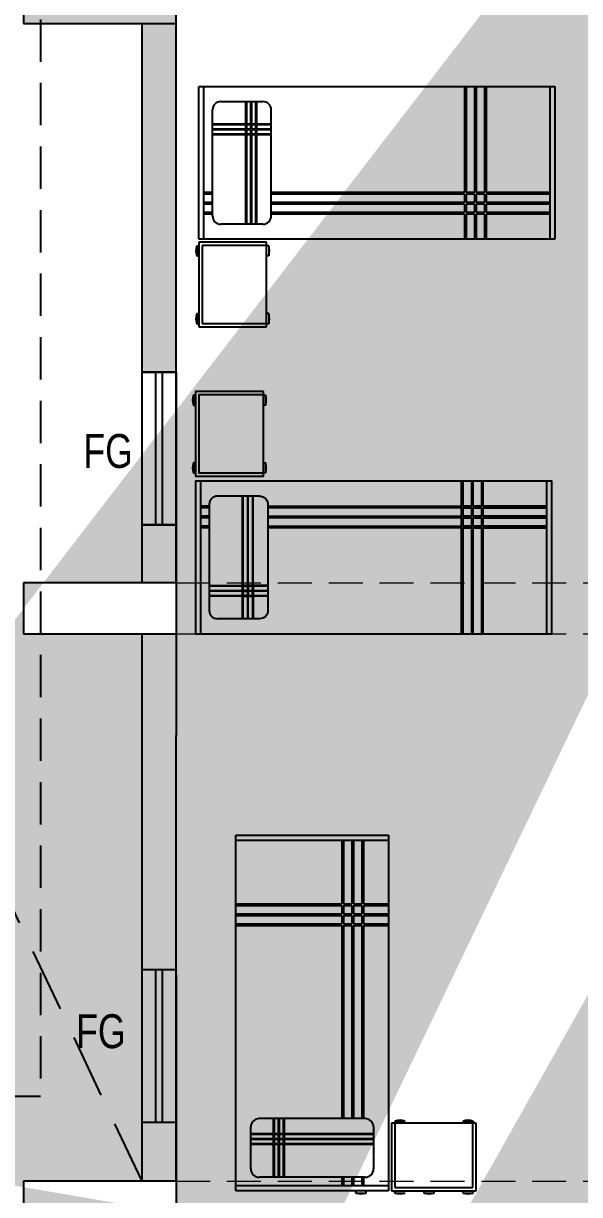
# Model space of a CAD drawing. Extents: x 11034434 to 11724204, y -4674497 to -3911811.
# Drawn here: x 11639494 to 11642773, y -4561742 to -4554832 of the extents above; entities that cross this region are included whole.
import ezdxf

# ---------------------------------------------------------------- set-up
doc = ezdxf.new("R2010")
doc.units = 0
doc.header["$MEASUREMENT"] = 0
for name, pattern in [('DASHED', [0.75, 0.5, -0.25]), ('DASHED2', [0.375, 0.25, -0.125]), ('HIDDEN', [0.375, 0.25, -0.125])]:
    doc.linetypes.add(name, pattern=pattern)
doc.layers.get('0').update_dxf_attribs({"color": 251, "linetype": 'CONTINUOUS'})
for name, color, linetype in [('BEAM', 251, 'CONTINUOUS'), ('HATCH', 251, 'CONTINUOUS'), ('HS', 251, 'CONTINUOUS')]:
    doc.layers.add(name, color=color, linetype=linetype)
doc.styles.add('ARIAL', font='arial.ttf', dxfattribs={"width": 0.75})

msp = doc.modelspace()

# ---------------------------------------------------------------- hatches: boundary and pattern name
at = {"layer": 'HATCH', "ltscale": 500}
h = msp.add_hatch(color=251, dxfattribs=at)
h.dxf.hatch_style = 1
h.paths.add_polyline_path([(11633364, -4566323), (11633664, -4566323), (11633664, -4567223), (11633364, -4567223)])
h.paths.add_polyline_path([(11676774, -4570188), (11677674, -4570188), (11677674, -4570488), (11676774, -4570488)])
h.paths.add_polyline_path([(11651189, -4576253), (11651489, -4576253), (11651489, -4577153), (11651189, -4577153)])
h.paths.add_polyline_path([(11673574, -4576253), (11674174, -4576253), (11674174, -4576553), (11673574, -4576553)])
h.paths.add_polyline_path([(11629934, -4558133), (11630684, -4558133), (11630684, -4558433), (11629934, -4558433)])
h.paths.add_polyline_path([(11629934, -4561663), (11630834, -4561663), (11630834, -4561963), (11629934, -4561963)])
h.paths.add_polyline_path([(11666915.7, -4576153), (11667744, -4576153), (11667744, -4576453), (11666915.7, -4576453)])
h.paths.add_polyline_path([(11643159, -4575553), (11643459, -4575553), (11643459, -4576453), (11643159, -4576453)])
h.paths.add_polyline_path([(11636989, -4575703), (11637289, -4575703), (11637289, -4576453), (11636989, -4576453)])
h.paths.add_polyline_path([(11636664, -4576478), (11636964, -4576478), (11636964, -4577228), (11636664, -4577228)])
h.paths.add_polyline_path([(11629934, -4547263), (11630684, -4547263), (11630684, -4547563), (11629934, -4547563)])
h.paths.add_polyline_path([(11676774, -4547263), (11677674, -4547263), (11677674, -4547563), (11676774, -4547563)])
h.paths.add_polyline_path([(11629834, -4566323), (11630134, -4566323), (11630134, -4567223), (11629834, -4567223)])
h.paths.add_polyline_path([(11636664, -4575703), (11636964, -4575703), (11636964, -4576453), (11636664, -4576453)])
h.paths.add_polyline_path([(11676674, -4533533), (11676974, -4533533), (11676974, -4532554.7), (11676674, -4532554.7)])
h.paths.add_polyline_path([(11629934, -4554533), (11630684, -4554533), (11630684, -4554833), (11629934, -4554833)])
h.paths.add_polyline_path([(11658389, -4576253), (11658689, -4576253), (11658689, -4577153), (11658389, -4577153)])
h.paths.add_polyline_path([(11676774, -4527303), (11677674, -4527303), (11677674, -4527603), (11676774, -4527603)])
h.paths.add_polyline_path([(11676774, -4543663), (11677674, -4543663), (11677674, -4543963), (11676774, -4543963)])
h.paths.add_polyline_path([(11629934, -4550933), (11630684, -4550933), (11630684, -4551233), (11629934, -4551233)])
h.paths.add_polyline_path([(11661989, -4570223), (11662289, -4570223), (11662289, -4571123), (11661989, -4571123)])
h.paths.add_polyline_path([(11676774, -4550933), (11677674, -4550933), (11677674, -4551233), (11676774, -4551233)])
h.paths.add_polyline_path([(11634979, -4536533), (11635279, -4536533), (11635279, -4537133), (11634979, -4537133)])
h.paths.add_polyline_path([(11629934, -4536533), (11630834, -4536533), (11630834, -4536833), (11629934, -4536833)])
h.paths.add_polyline_path([(11676774, -4536533), (11677574, -4536533), (11677574, -4536833), (11676774, -4536833)])
h.paths.add_polyline_path([(11673574, -4565263), (11674272.9, -4565263), (11674272.9, -4565563), (11673574, -4565563)])
h.paths.add_polyline_path([(11670744, -4576153), (11671572.3, -4576153), (11671572.3, -4576453), (11670744, -4576453)])
h.paths.add_polyline_path([(11676774, -4558133), (11677674, -4558133), (11677674, -4558433), (11676774, -4558433)])
h.paths.add_polyline_path([(11634979, -4532933), (11635279, -4532933), (11635279, -4533533), (11634979, -4533533)])
h.paths.add_polyline_path([(11635304, -4532933), (11635604, -4532933), (11635604, -4533533), (11635304, -4533533)])
h.paths.add_polyline_path([(11631314, -4532633), (11631614, -4532633), (11631614, -4533533), (11631314, -4533533)])
h.paths.add_polyline_path([(11676774, -4576153), (11677674, -4576153), (11677674, -4576453), (11676774, -4576453)])
h.paths.add_polyline_path([(11649424, -4525003), (11649724, -4525003), (11649724, -4525903), (11649424, -4525903)])
h.paths.add_polyline_path([(11655454, -4525003), (11655754, -4525003), (11655754, -4525903), (11655454, -4525903)])
h.paths.add_polyline_path([(11633364, -4575703), (11633664, -4575703), (11633664, -4576453), (11633364, -4576453)])
h.paths.add_polyline_path([(11635304, -4536533), (11635604, -4536533), (11635604, -4537133), (11635304, -4537133)])
h.paths.add_polyline_path([(11646124, -4525003), (11646424, -4525003), (11646424, -4525903), (11646124, -4525903)])
h.paths.add_polyline_path([(11631314, -4526753), (11631614, -4526753), (11631614, -4527503), (11631314, -4527503)])
h.paths.add_polyline_path([(11634979, -4540133), (11635279, -4540133), (11635279, -4540733), (11634979, -4540733)])
h.paths.add_polyline_path([(11635304, -4540733), (11635604, -4540733), (11635604, -4540133), (11635304, -4540133)])
h.paths.add_polyline_path([(11633364, -4561213), (11633664, -4561213), (11633664, -4561963), (11633364, -4561963)])
h.paths.add_polyline_path([(11634979, -4526753), (11635279, -4526753), (11635279, -4527503), (11634979, -4527503)])
h.paths.add_polyline_path([(11632914, -4576478), (11633664, -4576478), (11633664, -4576778), (11632914, -4576778)])
h.paths.add_polyline_path([(11661989, -4576253), (11662289, -4576253), (11662289, -4577153), (11661989, -4577153)])
h.paths.add_polyline_path([(11633364, -4570223), (11633664, -4570223), (11633664, -4570973), (11633364, -4570973)])
h.paths.add_polyline_path([(11654789, -4576253), (11655089, -4576253), (11655089, -4577153), (11654789, -4577153)])
h.paths.add_polyline_path([(11676774, -4540133), (11677674, -4540133), (11677674, -4540433), (11676774, -4540433)])
h.paths.add_polyline_path([(11629934, -4543663), (11630684, -4543663), (11630684, -4543963), (11629934, -4543963)])
h.paths.add_polyline_path([(11670744, -4576478), (11671344, -4576478), (11671344, -4576778), (11670744, -4576778)])
h.paths.add_polyline_path([(11629659, -4576478), (11630409, -4576478), (11630409, -4576778), (11629659, -4576778)])
h.paths.add_polyline_path([(11667144, -4576478), (11667744, -4576478), (11667744, -4576778), (11667144, -4576778)])
h.paths.add_polyline_path([(11630834, -4540133), (11629934, -4540133), (11629934, -4540433), (11630834, -4540433)])
h.paths.add_polyline_path([(11643159, -4570223), (11643459, -4570223), (11643459, -4571123), (11643159, -4571123)])
h.paths.add_polyline_path([(11647589, -4576253), (11647889, -4576253), (11647889, -4577153), (11647589, -4577153)])
h.paths.add_polyline_path([(11667444, -4570223), (11667744, -4570223), (11667744, -4571123), (11667444, -4571123)])
h.paths.add_polyline_path([(11676774, -4561663), (11677674, -4561663), (11677674, -4561963), (11676774, -4561963)])
h.paths.add_polyline_path([(11676774, -4566923), (11677752.3, -4566923), (11677752.3, -4567223), (11676774, -4567223)])
h.paths.add_polyline_path([(11637734, -4526603), (11638034, -4526603), (11638034, -4527503), (11637734, -4527503)])
edge = h.paths.add_edge_path()
edge.add_line((11658239, -4526603), (11658239, -4527503))
edge.add_line((11670744, -4567223), (11671722.3, -4567223))
edge.add_line((11636664, -4561213), (11636664, -4561963))
edge.add_line((11658539, -4533533), (11658539, -4532633))
edge.add_line((11636964, -4570973), (11636964, -4570223))
edge.add_line((11636989, -4570223), (11636989, -4570973))
h.paths.add_polyline_path([(11655454, -4566923), (11656354, -4566923), (11656354, -4567223), (11655454, -4567223)], flags=17)
h.paths.add_polyline_path([(11640094, -4566323), (11640394, -4566323), (11640394, -4567223), (11640094, -4567223)], flags=17)
h.paths.add_polyline_path([(11636989, -4566473), (11637289, -4566473), (11637289, -4567223), (11636989, -4567223)], flags=17)
h.paths.add_polyline_path([(11636989, -4570223), (11637289, -4570223), (11637289, -4570973), (11636989, -4570973)], flags=17)
h.paths.add_polyline_path([(11645445.7, -4566923), (11646424, -4566923), (11646424, -4567223), (11645445.7, -4567223)], flags=17)
h.paths.add_polyline_path([(11647249.9, -4570223), (11648228.1, -4570223), (11648228.1, -4570523), (11647249.9, -4570523)], flags=17)
h.paths.add_polyline_path([(11660814, -4566923), (11661714, -4566923), (11661714, -4567223), (11660814, -4567223)], flags=17)
h.paths.add_polyline_path([(11649424, -4566923), (11650402.3, -4566923), (11650402.3, -4567223), (11649424, -4567223)], flags=17)
h.paths.add_polyline_path([(11666844, -4566923), (11667744, -4566923), (11667744, -4567223), (11666844, -4567223)], flags=17)
h.paths.add_polyline_path([(11636664, -4566473), (11636964, -4566473), (11636964, -4567223), (11636664, -4567223)], flags=17)
h.paths.add_polyline_path([(11636664, -4570223), (11636964, -4570223), (11636964, -4570973), (11636664, -4570973)], flags=17)
h.paths.add_polyline_path([(11660814, -4540133), (11661714, -4540133), (11661714, -4540433), (11660814, -4540433)], flags=17)
h.paths.add_polyline_path([(11655454, -4532933), (11655754, -4532933), (11655754, -4533533), (11655454, -4533533)], flags=16)
h.paths.add_polyline_path([(11655454, -4547263), (11656354, -4547263), (11656354, -4547563), (11655454, -4547563)], flags=17)
h.paths.add_polyline_path([(11652224, -4531073), (11652824, -4531073), (11652824, -4531373), (11652224, -4531373)], flags=17)
h.paths.add_polyline_path([(11652224, -4533233), (11652824, -4533233), (11652824, -4533533), (11652224, -4533533)], flags=16)
h.paths.add_polyline_path([(11660814, -4561663), (11661714, -4561663), (11661714, -4561963), (11660814, -4561963)], flags=17)
h.paths.add_polyline_path([(11636664, -4561213), (11636964, -4561213), (11636964, -4561963), (11636664, -4561963)], flags=17)
h.paths.add_polyline_path([(11646424, -4551233), (11645524, -4551233), (11645524, -4550933), (11646424, -4550933)], flags=17)
h.paths.add_polyline_path([(11639494, -4558133), (11640394, -4558133), (11640394, -4558433), (11639494, -4558433)], flags=17)
h.paths.add_polyline_path([(11646124, -4561363), (11646424, -4561363), (11646424, -4562263), (11646124, -4562263)], flags=17)
h.paths.add_polyline_path([(11639494, -4561663), (11640394, -4561663), (11640394, -4561963), (11639494, -4561963)], flags=17)
h.paths.add_polyline_path([(11655454, -4558133), (11656354, -4558133), (11656354, -4558433), (11655454, -4558433)], flags=17)
h.paths.add_polyline_path([(11636989, -4561213), (11637289, -4561213), (11637289, -4561963), (11636989, -4561963)], flags=17)
h.paths.add_polyline_path([(11639494, -4554533), (11640394, -4554533), (11640394, -4554833), (11639494, -4554833)], flags=17)
h.paths.add_polyline_path([(11660814, -4543663), (11661714, -4543663), (11661714, -4543963), (11660814, -4543963)], flags=17)
h.paths.add_polyline_path([(11660814, -4554533), (11661714, -4554533), (11661714, -4554833), (11660814, -4554833)], flags=17)
h.paths.add_polyline_path([(11660814, -4550933), (11661714, -4550933), (11661714, -4551233), (11660814, -4551233)], flags=17)
h.paths.add_polyline_path([(11664314, -4565263), (11664914, -4565263), (11664914, -4565563), (11664314, -4565563)], flags=17)
h.paths.add_polyline_path([(11670744, -4547263), (11671644, -4547263), (11671644, -4547563), (11670744, -4547563)], flags=17)
h.paths.add_polyline_path([(11666844, -4547263), (11667744, -4547263), (11667744, -4547563), (11666844, -4547563)], flags=17)
h.paths.add_polyline_path([(11649424, -4554233), (11649724, -4554233), (11649724, -4555133), (11649424, -4555133)], flags=17)
h.paths.add_polyline_path([(11655454, -4554533), (11656354, -4554533), (11656354, -4554833), (11655454, -4554833)], flags=17)
h.paths.add_polyline_path([(11670744, -4566923), (11671722.3, -4566923), (11671722.3, -4567223), (11670744, -4567223)], flags=17)
h.paths.add_polyline_path([(11646124, -4554233), (11646424, -4554233), (11646424, -4555133), (11646124, -4555133)], flags=17)
h.paths.add_polyline_path([(11667444, -4554233), (11667744, -4554233), (11667744, -4555133), (11667444, -4555133)], flags=17)
h.paths.add_polyline_path([(11649424, -4547263), (11650324, -4547263), (11650324, -4547563), (11649424, -4547563)], flags=17)
h.paths.add_polyline_path([(11662541.5, -4533233), (11663441.5, -4533233), (11663441.5, -4533533), (11662541.5, -4533533)], flags=17)
h.paths.add_polyline_path([(11666844, -4533233), (11667744, -4533233), (11667744, -4533533), (11666844, -4533533)], flags=17)
h.paths.add_polyline_path([(11670744, -4533233), (11671644, -4533233), (11671644, -4533533), (11670744, -4533533)], flags=17)
h.paths.add_polyline_path([(11655454, -4550933), (11656354, -4550933), (11656354, -4551233), (11655454, -4551233)], flags=17)
h.paths.add_polyline_path([(11649424, -4550933), (11650324, -4550933), (11650324, -4551233), (11649424, -4551233)], flags=17)
h.paths.add_polyline_path([(11642994, -4565263), (11643594, -4565263), (11643594, -4565563), (11642994, -4565563)], flags=17)
h.paths.add_polyline_path([(11655454, -4540133), (11656354, -4540133), (11656354, -4540433), (11655454, -4540433)], flags=17)
h.paths.add_polyline_path([(11639494, -4550933), (11640394, -4550933), (11640394, -4551233), (11639494, -4551233)], flags=17)
h.paths.add_polyline_path([(11670744, -4550933), (11671644, -4550933), (11671644, -4551233), (11670744, -4551233)], flags=17)
h.paths.add_polyline_path([(11666844, -4550933), (11667744, -4550933), (11667744, -4551233), (11666844, -4551233)], flags=17)
h.paths.add_polyline_path([(11670744, -4554233), (11671044, -4554233), (11671044, -4555133), (11670744, -4555133)], flags=17)
h.paths.add_polyline_path([(11649424, -4557833), (11649724, -4557833), (11649724, -4558733), (11649424, -4558733)], flags=17)
h.paths.add_polyline_path([(11670744, -4561363), (11671044, -4561363), (11671044, -4562263), (11670744, -4562263)], flags=17)
h.paths.add_polyline_path([(11655454, -4543663), (11656354, -4543663), (11656354, -4543963), (11655454, -4543963)], flags=17)
h.paths.add_polyline_path([(11667444, -4543363), (11667744, -4543363), (11667744, -4544263), (11667444, -4544263)], flags=17)
h.paths.add_polyline_path([(11670744, -4543363), (11671044, -4543363), (11671044, -4544263), (11670744, -4544263)], flags=17)
h.paths.add_polyline_path([(11645524, -4547263), (11646424, -4547263), (11646424, -4547563), (11645524, -4547563)], flags=17)
h.paths.add_polyline_path([(11660618.7, -4547262.8), (11661714, -4547263), (11661714, -4547563), (11660618.7, -4547562.8)], flags=17)
h.paths.add_polyline_path([(11639494, -4547263), (11640394, -4547263), (11640394, -4547563), (11639494, -4547563)], flags=17)
h.paths.add_polyline_path([(11654449.9, -4570223), (11655428.1, -4570223), (11655428.1, -4570523), (11654449.9, -4570523)], flags=17)
h.paths.add_polyline_path([(11646124, -4557833), (11646424, -4557833), (11646424, -4558733), (11646124, -4558733)], flags=17)
h.paths.add_polyline_path([(11641979, -4527503), (11642279, -4527503), (11642279, -4526703), (11641979, -4526703)], flags=17)
h.paths.add_polyline_path([(11670744, -4539833), (11671044, -4539833), (11671044, -4540733), (11670744, -4540733)], flags=17)
h.paths.add_polyline_path([(11646124, -4530473), (11646424, -4530473), (11646424, -4531373), (11646124, -4531373)], flags=17)
h.paths.add_polyline_path([(11660814, -4536533), (11661714, -4536533), (11661714, -4536833), (11660814, -4536833)], flags=17)
h.paths.add_polyline_path([(11655454, -4530473), (11655754, -4530473), (11655754, -4531373), (11655454, -4531373)], flags=17)
h.paths.add_polyline_path([(11641979, -4532633), (11642279, -4532633), (11642279, -4533533), (11641979, -4533533)], flags=17)
h.paths.add_polyline_path([(11658239, -4532633), (11658539, -4532633), (11658539, -4533533), (11658239, -4533533)], flags=16)
h.paths.add_polyline_path([(11639494, -4536533), (11640394, -4536533), (11640394, -4536833), (11639494, -4536833)], flags=17)
h.paths.add_polyline_path([(11649424, -4536533), (11650069, -4536533), (11650069, -4536833), (11649424, -4536833)], flags=17)
h.paths.add_polyline_path([(11637734, -4532633), (11638034, -4532633), (11638034, -4533533), (11637734, -4533533)], flags=17)
h.paths.add_polyline_path([(11667444, -4526603), (11667744, -4526603), (11667744, -4527503), (11667444, -4527503)], flags=17)
h.paths.add_polyline_path([(11646124, -4532633), (11646424, -4532633), (11646424, -4533533), (11646124, -4533533)], flags=17)
h.paths.add_polyline_path([(11662841.5, -4526603), (11663141.5, -4526603), (11663141.5, -4527503), (11662841.5, -4527503)], flags=17)
h.paths.add_polyline_path([(11670744, -4536533), (11671644, -4536533), (11671644, -4536833), (11670744, -4536833)], flags=17)
h.paths.add_polyline_path([(11646124, -4543363), (11646424, -4543363), (11646424, -4544263), (11646124, -4544263)], flags=17)
h.paths.add_polyline_path([(11639494, -4540133), (11640394, -4540133), (11640394, -4540433), (11639494, -4540433)], flags=17)
h.paths.add_polyline_path([(11658239, -4526603), (11658539, -4526603), (11658539, -4527503), (11658239, -4527503)], flags=17)
h.paths.add_polyline_path([(11666844, -4536533), (11667744, -4536533), (11667744, -4536833), (11666844, -4536833)], flags=17)
h.paths.add_polyline_path([(11670744, -4526603), (11671044, -4526603), (11671044, -4527503), (11670744, -4527503)], flags=17)
h.paths.add_polyline_path([(11658049.9, -4570223), (11659028.1, -4570223), (11659028.1, -4570523), (11658049.9, -4570523)], flags=17)
h.paths.add_polyline_path([(11655454, -4536533), (11656354, -4536533), (11656354, -4536833), (11655454, -4536833)], flags=17)
h.paths.add_polyline_path([(11655454, -4561663), (11656354, -4561663), (11656354, -4561963), (11655454, -4561963)], flags=17)
h.paths.add_polyline_path([(11649424, -4539833), (11649724, -4539833), (11649724, -4540733), (11649424, -4540733)], flags=17)
h.paths.add_polyline_path([(11660814, -4558133), (11661714, -4558133), (11661714, -4558433), (11660814, -4558433)], flags=17)
h.paths.add_polyline_path([(11646124, -4540733), (11646424, -4540733), (11646424, -4539835.4), (11646124, -4539835.4)], flags=17)
h.paths.add_polyline_path([(11667444, -4557833), (11667744, -4557833), (11667744, -4558733), (11667444, -4558733)], flags=17)
h.paths.add_polyline_path([(11649424, -4561363), (11649724, -4561363), (11649724, -4562263), (11649424, -4562263)], flags=17)
h.paths.add_polyline_path([(11670744, -4557833), (11671044, -4557833), (11671044, -4558733), (11670744, -4558733)], flags=17)
h.paths.add_polyline_path([(11645445.7, -4536533), (11646424, -4536533), (11646424, -4536833), (11645445.7, -4536833)], flags=17)
h.paths.add_polyline_path([(11667444, -4561363), (11667744, -4561363), (11667744, -4562263), (11667444, -4562263)], flags=17)
h.paths.add_polyline_path([(11649424, -4543363), (11649724, -4543363), (11649724, -4544263), (11649424, -4544263)], flags=17)
h.paths.add_polyline_path([(11639494, -4543663), (11640394, -4543663), (11640394, -4543963), (11639494, -4543963)], flags=17)
h.paths.add_polyline_path([(11667444, -4539833), (11667744, -4539833), (11667744, -4540733), (11667444, -4540733)], flags=17)
h.paths.add_polyline_path([(11671044, -4570280.2), (11670744, -4570280.2), (11670744, -4571201.3), (11671044, -4571201.3)])
at = {"layer": 'HS', "lineweight": -3, "ltscale": 500}
h = msp.add_hatch(color=256, dxfattribs=at)
h.dxf.hatch_style = 1
h.paths.add_polyline_path([(11640394, -4556890), (11640394, -4555926), (11640194, -4555926), (11640194, -4556890)])
h.paths.add_polyline_path([(11640394, -4560416.5), (11640394, -4559563.5), (11640194, -4559563.5), (11640194, -4560416.5)])
h.paths.add_polyline_path([(11640194, -4561663), (11640194, -4561316.5), (11640394, -4561316.5), (11640394, -4561663)])
h.paths.add_polyline_path([(11640194, -4558133), (11640194, -4557790), (11640394, -4557790), (11640394, -4558133)])
h.paths.add_polyline_path([(11640194, -4559563.5), (11640394, -4559563.5), (11640394, -4558433), (11640194, -4558433), (11640194, -4558663.5)])
h.paths.add_polyline_path([(11640394, -4555026), (11640394, -4554833), (11640194, -4554833), (11640194, -4555926), (11640394, -4555926)])

# ---------------------------------------------------------------- linework, layer by layer
at = {"linetype": 'DASHED2', "lineweight": 25, "ltscale": 1500}
msp.add_line((11640194, -4561663), (11630134, -4540433), dxfattribs=at)
at = {"linetype": 'DASHED', "lineweight": 25, "ltscale": 500}
for p, q in [((11639594, -4540933), (11639594, -4561163)), ((11639594, -4561163), (11630734, -4561163))]:
    msp.add_line(p, q, dxfattribs=at)
at = {"lineweight": 25}
for p, q in [((11639494, -4554533), (11639494, -4554833)), ((11640394, -4554833), (11640394, -4554533)), ((11639494, -4554833), (11640394, -4554833)), ((11640194, -4558133), (11640194, -4554833)), ((11640527.7, -4555204.7), (11642627.7, -4555204.7)), ((11640527.7, -4556104.7), (11640527.7, -4555204.7)), ((11640557.2, -4556104.7), (11640557.2, -4555204.7)), ((11642598.1, -4555204.7), (11642598.1, -4556104.7)), ((11642627.7, -4555204.7), (11642627.7, -4556104.7)), ((11640657.9, -4555292.9), (11640905.3, -4555292.9)), ((11640608.7, -4555967.4), (11640608.7, -4555342.1)), ((11640954.5, -4555967.4), (11640954.5, -4555342.1)), ((11640905.3, -4556016.6), (11640657.9, -4556016.6)), ((11642627.7, -4556104.7), (11640527.7, -4556104.7)), ((11640927.7, -4556122.2), (11640527.7, -4556122.2)), ((11640527.7, -4556122.2), (11640527.7, -4556622.2)), ((11640927.7, -4556622.2), (11640927.7, -4556122.2)), ((11640515.5, -4556143.3), (11640515.5, -4556202.4)), ((11640515.5, -4556143.3), (11640527.7, -4556143.3)), ((11640515.5, -4556202.4), (11640527.7, -4556202.4)), ((11640547.4, -4556141.9), (11640547.4, -4556602.5)), ((11640927.7, -4556141.9), (11640547.4, -4556141.9)), ((11640939.8, -4556143.3), (11640927.7, -4556143.3)), ((11640939.8, -4556202.4), (11640927.7, -4556202.4)), ((11640939.8, -4556143.3), (11640939.8, -4556202.4)), ((11640515.5, -4556544.3), (11640515.5, -4556603.4)), ((11640515.5, -4556544.3), (11640527.7, -4556544.3)), ((11640939.8, -4556544.3), (11640927.7, -4556544.3)), ((11640939.8, -4556544.3), (11640939.8, -4556603.4)), ((11640515.5, -4556603.4), (11640527.7, -4556603.4)), ((11640547.4, -4556602.5), (11640927.7, -4556602.5)), ((11640939.8, -4556603.4), (11640927.7, -4556603.4)), ((11640527.7, -4556622.2), (11640927.7, -4556622.2)), ((11640194, -4556890), (11640394, -4556890)), ((11640274, -4557790), (11640274, -4556890)), ((11640314, -4557790), (11640314, -4556890)), ((11640394, -4556890), (11640394, -4559033)), ((11640538, -4557533), (11640538, -4558433)), ((11642579, -4558433), (11642579, -4557533)), ((11640886.2, -4557621.1), (11640638.8, -4557621.1)), ((11640194, -4557790), (11640394, -4557790)), ((11640394, -4558133), (11639494, -4558133)), ((11639494, -4558133), (11639494, -4558433)), ((11639494, -4558433), (11640394, -4558433)), ((11640194, -4561663), (11640194, -4558433)), ((11640394, -4561663), (11640394, -4559033)), ((11640745.9, -4561720.8), (11640745.9, -4559620.8)), ((11640745.9, -4559620.8), (11641645.9, -4559620.8)), ((11640745.9, -4559650.3), (11641645.9, -4559650.3)), ((11641645.9, -4559620.8), (11641645.9, -4561720.8)), ((11640274, -4561281.5), (11640274, -4560416.5)), ((11640314, -4561281.5), (11640314, -4560416.5)), ((11640394, -4560445.5), (11640394, -4566323)), ((11640274, -4561316.5), (11640274, -4561281.5)), ((11640314, -4561316.5), (11640314, -4561281.5)), ((11641508.6, -4561293.9), (11640883.2, -4561293.9)), ((11641684.5, -4561308.6), (11641684.5, -4561320.8)), ((11641684.5, -4561308.6), (11641743.6, -4561308.6)), ((11642085.5, -4561308.6), (11642085.5, -4561320.8)), ((11642085.5, -4561308.6), (11642144.6, -4561308.6)), ((11642144.6, -4561308.6), (11642144.6, -4561320.8)), ((11640834, -4561590.5), (11640834, -4561343.1)), ((11641557.8, -4561343.1), (11641557.8, -4561590.5)), ((11642163.4, -4561320.8), (11641663.4, -4561320.8)), ((11641663.4, -4561320.8), (11641663.4, -4561720.8)), ((11641683.1, -4561320.8), (11641683.1, -4561701.1)), ((11642143.7, -4561701.1), (11642143.7, -4561320.8)), ((11642163.4, -4561720.8), (11642163.4, -4561320.8)), ((11640394, -4561663), (11639494, -4561663)), ((11639494, -4561663), (11639494, -4561963)), ((11641508.6, -4561639.7), (11640883.2, -4561639.7)), ((11641645.9, -4561691.2), (11640745.9, -4561691.2)), ((11641645.9, -4561720.8), (11640745.9, -4561720.8)), ((11641454.5, -4561732.9), (11641454.5, -4561720.8)), ((11641454.5, -4561732.9), (11641513.6, -4561732.9)), ((11641513.6, -4561732.9), (11641513.6, -4561720.8)), ((11641663.4, -4561720.8), (11642163.4, -4561720.8)), ((11641683.1, -4561701.1), (11642143.7, -4561701.1)), ((11641684.5, -4561732.9), (11641684.5, -4561720.8)), ((11641684.5, -4561732.9), (11641743.6, -4561732.9)), ((11641855.5, -4561732.9), (11641855.5, -4561720.8)), ((11641855.5, -4561732.9), (11641914.6, -4561732.9)), ((11641914.6, -4561732.9), (11641914.6, -4561720.8)), ((11642085.5, -4561732.9), (11642085.5, -4561720.8)), ((11642085.5, -4561732.9), (11642144.6, -4561732.9)), ((11642144.6, -4561732.9), (11642144.6, -4561720.8))]:
    msp.add_line(p, q, dxfattribs=at)
at = {"lineweight": 25, "ltscale": 500}
for p, q in [((11640394, -4558133), (11640394, -4554833)), ((11640394, -4556890), (11640194, -4556890)), ((11640394, -4557790), (11640194, -4557790)), ((11640394, -4560416.5), (11640194, -4560416.5)), ((11640394, -4561316.5), (11640194, -4561316.5))]:
    msp.add_line(p, q, dxfattribs=at)
at = {"lineweight": 25, "ltscale": 0.75}
for p, q in [((11642094.8, -4555204.7), (11642094.8, -4555829.2)), ((11642104.7, -4555204.7), (11642104.7, -4555829.2)), ((11642153.9, -4555204.7), (11642153.9, -4555829.2)), ((11642163.7, -4555204.7), (11642163.7, -4555829.2)), ((11642212.9, -4555204.7), (11642212.9, -4555829.2)), ((11642222.8, -4555204.7), (11642222.8, -4555829.2)), ((11640803.7, -4555292.9), (11640803.7, -4555425.6)), ((11640808.6, -4555292.9), (11640808.6, -4555425.6)), ((11640833.2, -4555292.9), (11640833.2, -4555425.6)), ((11640838.1, -4555292.9), (11640838.1, -4555425.6)), ((11640862.7, -4555292.9), (11640862.7, -4555425.6)), ((11640867.7, -4555292.9), (11640867.7, -4555425.6)), ((11640803.7, -4555425.6), (11640608.7, -4555425.6)), ((11640803.7, -4555430.6), (11640608.7, -4555430.6)), ((11640803.7, -4555430.6), (11640803.7, -4555455.2)), ((11640833.2, -4555425.6), (11640808.6, -4555425.6)), ((11640833.2, -4555430.6), (11640808.6, -4555430.6)), ((11640808.6, -4555430.6), (11640808.6, -4555455.2)), ((11640833.2, -4555430.6), (11640833.2, -4555455.2)), ((11640862.7, -4555425.6), (11640838.1, -4555425.6)), ((11640862.7, -4555430.6), (11640838.1, -4555430.6)), ((11640838.1, -4555430.6), (11640838.1, -4555455.2)), ((11640862.7, -4555430.6), (11640862.7, -4555455.2)), ((11640954.5, -4555425.6), (11640867.7, -4555425.6)), ((11640867.7, -4555430.6), (11640867.7, -4555455.2)), ((11640954.5, -4555430.6), (11640867.7, -4555430.6)), ((11640803.7, -4555455.2), (11640608.7, -4555455.2)), ((11640803.7, -4555460.1), (11640608.7, -4555460.1)), ((11640803.7, -4555484.7), (11640608.7, -4555484.7)), ((11640803.7, -4555489.6), (11640608.7, -4555489.6)), ((11640803.7, -4555460.1), (11640803.7, -4555484.7)), ((11640803.7, -4555489.6), (11640803.7, -4556016.6)), ((11640833.2, -4555455.2), (11640808.6, -4555455.2)), ((11640833.2, -4555460.1), (11640808.6, -4555460.1)), ((11640808.6, -4555460.1), (11640808.6, -4555484.7)), ((11640833.2, -4555484.7), (11640808.6, -4555484.7)), ((11640833.2, -4555489.6), (11640808.6, -4555489.6)), ((11640808.6, -4555489.6), (11640808.6, -4556016.6)), ((11640833.2, -4555460.1), (11640833.2, -4555484.7)), ((11640833.2, -4555489.6), (11640833.2, -4556016.6)), ((11640862.7, -4555455.2), (11640838.1, -4555455.2)), ((11640838.1, -4555460.1), (11640838.1, -4555484.7)), ((11640862.7, -4555460.1), (11640838.1, -4555460.1)), ((11640862.7, -4555484.7), (11640838.1, -4555484.7)), ((11640838.1, -4555489.6), (11640838.1, -4556016.6)), ((11640862.7, -4555489.6), (11640838.1, -4555489.6)), ((11640862.7, -4555460.1), (11640862.7, -4555484.7)), ((11640862.7, -4555489.6), (11640862.7, -4556016.6)), ((11640954.5, -4555455.2), (11640867.7, -4555455.2)), ((11640867.7, -4555460.1), (11640867.7, -4555484.7)), ((11640954.5, -4555460.1), (11640867.7, -4555460.1)), ((11640954.5, -4555484.7), (11640867.7, -4555484.7)), ((11640954.5, -4555489.6), (11640867.7, -4555489.6)), ((11640867.7, -4555489.6), (11640867.7, -4556016.6)), ((11640608.7, -4555829.2), (11640557.2, -4555829.2)), ((11640608.7, -4555839), (11640557.2, -4555839)), ((11642094.8, -4555829.2), (11640954.5, -4555829.2)), ((11642094.8, -4555839), (11640954.5, -4555839)), ((11642094.8, -4555839), (11642094.8, -4555888.2)), ((11642153.9, -4555829.2), (11642104.7, -4555829.2)), ((11642153.9, -4555839), (11642104.7, -4555839)), ((11642104.7, -4555839), (11642104.7, -4555888.2)), ((11642153.9, -4555839), (11642153.9, -4555888.2)), ((11642212.9, -4555829.2), (11642163.7, -4555829.2)), ((11642212.9, -4555839), (11642163.7, -4555839)), ((11642163.7, -4555839), (11642163.7, -4555888.2)), ((11642212.9, -4555839), (11642212.9, -4555888.2)), ((11642598.1, -4555829.2), (11642222.8, -4555829.2)), ((11642598.1, -4555839), (11642222.8, -4555839)), ((11642222.8, -4555839), (11642222.8, -4555888.2)), ((11640608.7, -4555888.2), (11640557.2, -4555888.2)), ((11640608.7, -4555898.1), (11640557.2, -4555898.1)), ((11642094.8, -4555888.2), (11640954.5, -4555888.2)), ((11642094.8, -4555898.1), (11640954.5, -4555898.1)), ((11642094.8, -4555898.1), (11642094.8, -4555947.3)), ((11642153.9, -4555888.2), (11642104.7, -4555888.2)), ((11642153.9, -4555898.1), (11642104.7, -4555898.1)), ((11642104.7, -4555898.1), (11642104.7, -4555947.3)), ((11642153.9, -4555898.1), (11642153.9, -4555947.3)), ((11642212.9, -4555888.2), (11642163.7, -4555888.2)), ((11642212.9, -4555898.1), (11642163.7, -4555898.1)), ((11642163.7, -4555898.1), (11642163.7, -4555947.3)), ((11642212.9, -4555898.1), (11642212.9, -4555947.3)), ((11642598.1, -4555888.2), (11642222.8, -4555888.2)), ((11642598.1, -4555898.1), (11642222.8, -4555898.1)), ((11642222.8, -4555898.1), (11642222.8, -4555947.3)), ((11640608.7, -4555947.3), (11640557.2, -4555947.3)), ((11640608.7, -4555957.1), (11640557.2, -4555957.1)), ((11642094.8, -4555947.3), (11640954.5, -4555947.3)), ((11642094.8, -4555957.1), (11640954.5, -4555957.1)), ((11642094.8, -4555957.1), (11642094.8, -4556104.7)), ((11642153.9, -4555947.3), (11642104.7, -4555947.3)), ((11642153.9, -4555957.1), (11642104.7, -4555957.1)), ((11642104.7, -4555957.1), (11642104.7, -4556104.7)), ((11642153.9, -4555957.1), (11642153.9, -4556104.7)), ((11642212.9, -4555947.3), (11642163.7, -4555947.3)), ((11642212.9, -4555957.1), (11642163.7, -4555957.1)), ((11642163.7, -4555957.1), (11642163.7, -4556104.7)), ((11642212.9, -4555957.1), (11642212.9, -4556104.7)), ((11642598.1, -4555947.3), (11642222.8, -4555947.3)), ((11642598.1, -4555957.1), (11642222.8, -4555957.1)), ((11642222.8, -4555957.1), (11642222.8, -4556104.7)), ((11640589.5, -4557680.6), (11640538, -4557680.6)), ((11640589.5, -4557690.5), (11640538, -4557690.5)), ((11640589.5, -4557739.7), (11640538, -4557739.7)), ((11640589.5, -4557749.5), (11640538, -4557749.5)), ((11640589.5, -4557798.7), (11640538, -4557798.7)), ((11640589.5, -4557808.6), (11640538, -4557808.6)), ((11641370.3, -4559650.3), (11641370.3, -4560025.7)), ((11641380.2, -4559650.3), (11641380.2, -4560025.7)), ((11641429.4, -4559650.3), (11641429.4, -4560025.7)), ((11641439.2, -4559650.3), (11641439.2, -4560025.7)), ((11641488.4, -4559650.3), (11641488.4, -4560025.7)), ((11641498.3, -4559650.3), (11641498.3, -4560025.7)), ((11640745.9, -4560025.7), (11641370.3, -4560025.7)), ((11640745.9, -4560035.5), (11641370.3, -4560035.5)), ((11641370.3, -4560035.5), (11641370.3, -4560084.7)), ((11641380.2, -4560025.7), (11641429.4, -4560025.7)), ((11641380.2, -4560035.5), (11641380.2, -4560084.7)), ((11641380.2, -4560035.5), (11641429.4, -4560035.5)), ((11641429.4, -4560035.5), (11641429.4, -4560084.7)), ((11641439.2, -4560025.7), (11641488.4, -4560025.7)), ((11641439.2, -4560035.5), (11641439.2, -4560084.7)), ((11641439.2, -4560035.5), (11641488.4, -4560035.5)), ((11641488.4, -4560035.5), (11641488.4, -4560084.7)), ((11641498.3, -4560025.7), (11641645.9, -4560025.7)), ((11641498.3, -4560035.5), (11641498.3, -4560084.7)), ((11641498.3, -4560035.5), (11641645.9, -4560035.5)), ((11640745.9, -4560084.7), (11641370.3, -4560084.7)), ((11640745.9, -4560094.6), (11641370.3, -4560094.6)), ((11640745.9, -4560143.8), (11641370.3, -4560143.8)), ((11641370.3, -4560094.6), (11641370.3, -4560143.8)), ((11641380.2, -4560084.7), (11641429.4, -4560084.7)), ((11641380.2, -4560094.6), (11641380.2, -4560143.8)), ((11641380.2, -4560094.6), (11641429.4, -4560094.6)), ((11641380.2, -4560143.8), (11641429.4, -4560143.8)), ((11641429.4, -4560094.6), (11641429.4, -4560143.8)), ((11641439.2, -4560084.7), (11641488.4, -4560084.7)), ((11641439.2, -4560094.6), (11641439.2, -4560143.8)), ((11641439.2, -4560094.6), (11641488.4, -4560094.6)), ((11641439.2, -4560143.8), (11641488.4, -4560143.8)), ((11641488.4, -4560094.6), (11641488.4, -4560143.8)), ((11641498.3, -4560084.7), (11641645.9, -4560084.7)), ((11641498.3, -4560094.6), (11641498.3, -4560143.8)), ((11641498.3, -4560094.6), (11641645.9, -4560094.6)), ((11641498.3, -4560143.8), (11641645.9, -4560143.8)), ((11640745.9, -4560153.6), (11641370.3, -4560153.6)), ((11641370.3, -4560153.6), (11641370.3, -4561293.9)), ((11641380.2, -4560153.6), (11641380.2, -4561293.9)), ((11641380.2, -4560153.6), (11641429.4, -4560153.6)), ((11641429.4, -4560153.6), (11641429.4, -4561293.9)), ((11641439.2, -4560153.6), (11641439.2, -4561293.9)), ((11641439.2, -4560153.6), (11641488.4, -4560153.6)), ((11641488.4, -4560153.6), (11641488.4, -4561293.9)), ((11641498.3, -4560153.6), (11641498.3, -4561293.9)), ((11641498.3, -4560153.6), (11641645.9, -4560153.6)), ((11640966.8, -4561293.9), (11640966.8, -4561380.8)), ((11640971.7, -4561293.9), (11640971.7, -4561380.8)), ((11640996.3, -4561293.9), (11640996.3, -4561380.8)), ((11641001.3, -4561293.9), (11641001.3, -4561380.8)), ((11641025.9, -4561293.9), (11641025.9, -4561380.8)), ((11641030.8, -4561293.9), (11641030.8, -4561380.8)), ((11640834, -4561380.8), (11640966.8, -4561380.8)), ((11640834, -4561385.7), (11640966.8, -4561385.7)), ((11640966.8, -4561385.7), (11640966.8, -4561410.3)), ((11640971.7, -4561380.8), (11640996.3, -4561380.8)), ((11640971.7, -4561385.7), (11640971.7, -4561410.3)), ((11640971.7, -4561385.7), (11640996.3, -4561385.7)), ((11640996.3, -4561385.7), (11640996.3, -4561410.3)), ((11641001.3, -4561380.8), (11641025.9, -4561380.8)), ((11641001.3, -4561385.7), (11641025.9, -4561385.7)), ((11641001.3, -4561385.7), (11641001.3, -4561410.3)), ((11641025.9, -4561385.7), (11641025.9, -4561410.3)), ((11641030.8, -4561380.8), (11641557.8, -4561380.8)), ((11641030.8, -4561385.7), (11641557.8, -4561385.7)), ((11641030.8, -4561385.7), (11641030.8, -4561410.3)), ((11640834, -4561410.3), (11640966.8, -4561410.3)), ((11640834, -4561415.2), (11640966.8, -4561415.2)), ((11640834, -4561439.8), (11640966.8, -4561439.8)), ((11640834, -4561444.8), (11640966.8, -4561444.8)), ((11640966.8, -4561415.2), (11640966.8, -4561439.8)), ((11640966.8, -4561444.8), (11640966.8, -4561639.7)), ((11640971.7, -4561410.3), (11640996.3, -4561410.3)), ((11640971.7, -4561415.2), (11640971.7, -4561439.8)), ((11640971.7, -4561415.2), (11640996.3, -4561415.2)), ((11640971.7, -4561439.8), (11640996.3, -4561439.8)), ((11640971.7, -4561444.8), (11640971.7, -4561639.7)), ((11640971.7, -4561444.8), (11640996.3, -4561444.8)), ((11640996.3, -4561415.2), (11640996.3, -4561439.8)), ((11640996.3, -4561444.8), (11640996.3, -4561639.7)), ((11641001.3, -4561410.3), (11641025.9, -4561410.3)), ((11641001.3, -4561415.2), (11641025.9, -4561415.2)), ((11641001.3, -4561415.2), (11641001.3, -4561439.8)), ((11641001.3, -4561439.8), (11641025.9, -4561439.8)), ((11641001.3, -4561444.8), (11641001.3, -4561639.7)), ((11641001.3, -4561444.8), (11641025.9, -4561444.8)), ((11641025.9, -4561415.2), (11641025.9, -4561439.8)), ((11641025.9, -4561444.8), (11641025.9, -4561639.7)), ((11641030.8, -4561410.3), (11641557.8, -4561410.3)), ((11641030.8, -4561415.2), (11641557.8, -4561415.2)), ((11641030.8, -4561415.2), (11641030.8, -4561439.8)), ((11641030.8, -4561439.8), (11641557.8, -4561439.8)), ((11641030.8, -4561444.8), (11641030.8, -4561639.7)), ((11641030.8, -4561444.8), (11641557.8, -4561444.8)), ((11641370.3, -4561639.7), (11641370.3, -4561691.2)), ((11641380.2, -4561639.7), (11641380.2, -4561691.2)), ((11641429.4, -4561639.7), (11641429.4, -4561691.2)), ((11641439.2, -4561639.7), (11641439.2, -4561691.2)), ((11641488.4, -4561639.7), (11641488.4, -4561691.2)), ((11641498.3, -4561639.7), (11641498.3, -4561691.2))]:
    msp.add_line(p, q, dxfattribs=at)
at = {"lineweight": 25}
for points in [[(11640508.5, -4557024.3), (11640496.3, -4557024.3), (11640496.3, -4557083.4), (11640508.5, -4557083.4)], [(11640908.5, -4557023), (11640528.2, -4557023), (11640528.2, -4557483.6), (11640908.5, -4557483.6)], [(11640908.5, -4557024.3), (11640920.7, -4557024.3), (11640920.7, -4557083.4), (11640908.5, -4557083.4)], [(11640508.5, -4557425.3), (11640496.3, -4557425.3), (11640496.3, -4557484.4), (11640508.5, -4557484.4)], [(11640908.5, -4557425.3), (11640920.7, -4557425.3), (11640920.7, -4557484.4), (11640908.5, -4557484.4)]]:
    msp.add_lwpolyline(points, dxfattribs=at)
for points in [[(11640908.5, -4557003.3), (11640508.5, -4557003.3), (11640508.5, -4557503.3), (11640908.5, -4557503.3)], [(11642608.5, -4558433), (11642608.5, -4557533), (11640508.5, -4557533), (11640508.5, -4558433)]]:
    msp.add_lwpolyline(points, close=True, dxfattribs=at)
at = {"lineweight": 25, "ltscale": 0.75}
for points in [[(11640935.4, -4557680.6), (11642075.7, -4557680.6), (11642075.7, -4557533)], [(11642134.7, -4557533), (11642134.7, -4557680.6), (11642085.5, -4557680.6), (11642085.5, -4557533)], [(11642193.8, -4557533), (11642193.8, -4557680.6), (11642144.6, -4557680.6), (11642144.6, -4557533)], [(11642579, -4557680.6), (11642203.6, -4557680.6), (11642203.6, -4557533)], [(11640589.5, -4558148.1), (11640784.5, -4558148.1), (11640784.5, -4557621.1)], [(11640814.1, -4557621.1), (11640814.1, -4558148.1), (11640789.4, -4558148.1), (11640789.4, -4557621.1)], [(11640843.6, -4557621.1), (11640843.6, -4558148.1), (11640819, -4558148.1), (11640819, -4557621.1)], [(11640935.4, -4558148.1), (11640848.5, -4558148.1), (11640848.5, -4557621.1)], [(11640935.4, -4557739.7), (11642075.7, -4557739.7), (11642075.7, -4557690.5), (11640935.4, -4557690.5)], [(11642579, -4557739.7), (11642203.6, -4557739.7), (11642203.6, -4557690.5), (11642579, -4557690.5)], [(11640935.4, -4557798.7), (11642075.7, -4557798.7), (11642075.7, -4557749.5), (11640935.4, -4557749.5)], [(11642579, -4557798.7), (11642203.6, -4557798.7), (11642203.6, -4557749.5), (11642579, -4557749.5)], [(11642075.7, -4558433), (11642075.7, -4557808.6), (11640935.4, -4557808.6)], [(11642085.5, -4558433), (11642085.5, -4557808.6), (11642134.7, -4557808.6), (11642134.7, -4558433)], [(11642144.6, -4558433), (11642144.6, -4557808.6), (11642193.8, -4557808.6), (11642193.8, -4558433)], [(11642203.6, -4558433), (11642203.6, -4557808.6), (11642579, -4557808.6)], [(11640589.5, -4558177.7), (11640784.5, -4558177.7), (11640784.5, -4558153.1), (11640589.5, -4558153.1)], [(11640589.5, -4558207.2), (11640784.5, -4558207.2), (11640784.5, -4558182.6), (11640589.5, -4558182.6)], [(11640935.4, -4558153.1), (11640848.5, -4558153.1), (11640848.5, -4558177.7), (11640935.4, -4558177.7)], [(11640935.4, -4558182.6), (11640848.5, -4558182.6), (11640848.5, -4558207.2), (11640935.4, -4558207.2)], [(11640784.5, -4558344.9), (11640784.5, -4558212.1), (11640589.5, -4558212.1)], [(11640789.4, -4558344.9), (11640789.4, -4558212.1), (11640814.1, -4558212.1), (11640814.1, -4558344.9)], [(11640819, -4558344.9), (11640819, -4558212.1), (11640843.6, -4558212.1), (11640843.6, -4558344.9)], [(11640935.4, -4558212.1), (11640848.5, -4558212.1), (11640848.5, -4558344.9)]]:
    msp.add_lwpolyline(points, dxfattribs=at)
at = {"lineweight": 25}
for points in [[(11640638.8, -4557621.1, 0.414214), (11640589.5, -4557670.3), (11640589.5, -4558295.7, 0.414214), (11640638.8, -4558344.9)], [(11640886.2, -4557621.1, -0.414214), (11640935.4, -4557670.3), (11640935.4, -4558295.7, -0.414214), (11640886.2, -4558344.9), (11640638.8, -4558344.9)]]:
    msp.add_lwpolyline(points, format="xyb", dxfattribs=at)
at = {"lineweight": 25, "ltscale": 0.75}
for points in [[(11642134.7, -4557690.5), (11642134.7, -4557739.7), (11642085.5, -4557739.7), (11642085.5, -4557690.5)], [(11642193.8, -4557690.5), (11642193.8, -4557739.7), (11642144.6, -4557739.7), (11642144.6, -4557690.5)], [(11642134.7, -4557749.5), (11642134.7, -4557798.7), (11642085.5, -4557798.7), (11642085.5, -4557749.5)], [(11642193.8, -4557749.5), (11642193.8, -4557798.7), (11642144.6, -4557798.7), (11642144.6, -4557749.5)], [(11640814.1, -4558177.7), (11640789.4, -4558177.7), (11640789.4, -4558153.1), (11640814.1, -4558153.1)], [(11640789.4, -4558207.2), (11640789.4, -4558182.6), (11640814.1, -4558182.6), (11640814.1, -4558207.2)], [(11640843.6, -4558153.1), (11640819, -4558153.1), (11640819, -4558177.7), (11640843.6, -4558177.7)], [(11640843.6, -4558207.2), (11640843.6, -4558182.6), (11640819, -4558182.6), (11640819, -4558207.2)]]:
    msp.add_lwpolyline(points, close=True, dxfattribs=at)
for centre, radius, start, end in [((11640657.9, -4555342.1), 49.2, 89.99999, 179.99999), ((11640905.3, -4555342.1), 49.2, 359.99999, 89.99999), ((11640657.9, -4555967.4), 49.2, 179.99999, 269.99999), ((11640905.3, -4555967.4), 49.2, 269.99999, 359.99999), ((11640601.7, -4556172.9), 91.1, 161.07534, 198.92463), ((11640853.7, -4556172.9), 91.1, 341.07534, 18.92463), ((11640601.7, -4556573.9), 91.1, 161.07534, 198.92463), ((11640853.7, -4556573.9), 91.1, 341.07534, 18.92463), ((11640582.5, -4557053.9), 91.1, 161.07534, 198.92463), ((11640834.5, -4557053.9), 91.1, 341.07534, 18.92463), ((11640582.5, -4557454.9), 91.1, 161.07534, 198.92463), ((11640834.5, -4557454.9), 91.1, 341.07534, 18.92463), ((11640883.2, -4561343.1), 49.2, 89.99999, 179.99999), ((11641508.6, -4561343.1), 49.2, 359.99999, 89.99999), ((11641714, -4561394.8), 91.1, 71.07534, 108.92463), ((11642115, -4561394.8), 91.1, 71.07534, 108.92463), ((11640883.2, -4561590.5), 49.2, 179.99999, 269.99999), ((11641508.6, -4561590.5), 49.2, 269.99999, 359.99999), ((11641484, -4561646.8), 91.1, 251.07534, 288.92463), ((11641714, -4561646.8), 91.1, 251.07534, 288.92463), ((11641885, -4561646.8), 91.1, 251.07534, 288.92463), ((11642115, -4561646.8), 91.1, 251.07534, 288.92463)]:
    msp.add_arc(centre, radius, start, end)
at = {"layer": 'BEAM', "linetype": 'HIDDEN', "lineweight": 18, "ltscale": 800}
for p, q in [((11640394, -4558133), (11646123.8, -4558133)), ((11640394, -4558433), (11646123.8, -4558433)), ((11640394, -4561663), (11646124, -4561663))]:
    msp.add_line(p, q, dxfattribs=at)

# ---------------------------------------------------------------- texts
at = {"lineweight": 20, "style": 'ARIAL', "width": 0.75}
for p in [(11639847.6, -4557454.6), (11639805.3, -4560878.2)]:
    msp.add_text('FG', height=200, dxfattribs=at).set_placement(p)

doc.saveas('drawing.dxf')
